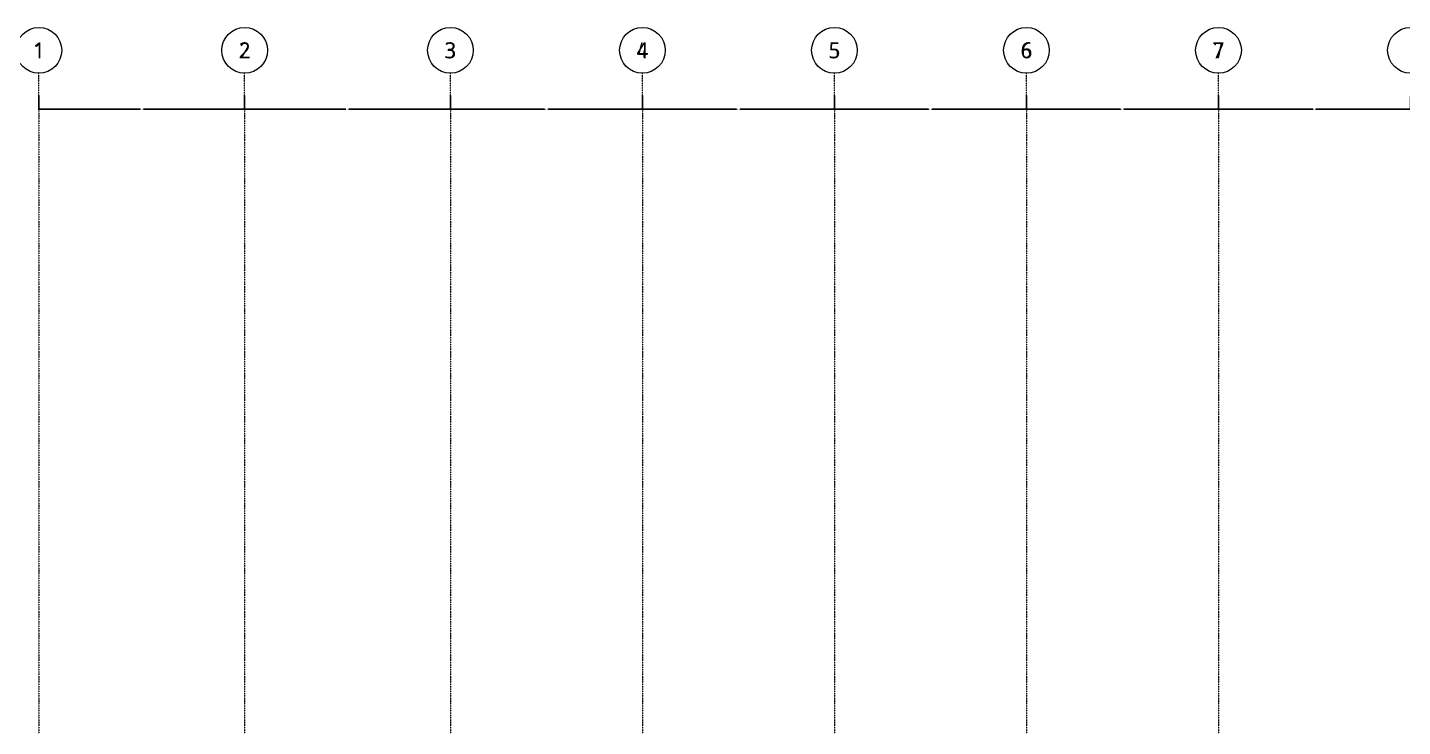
# Model space of a CAD drawing. Extents: x -32000 to 290600, y -29000 to 131250.
# Drawn here: x -500 to 59650, y 100645 to 131250 of the extents above; entities that cross this region are included whole.
import ezdxf
from ezdxf.enums import TextEntityAlignment as Align

# ---------------------------------------------------------------- set-up
doc = ezdxf.new("R2010")
doc.units = 0
doc.header["$LTSCALE"] = 10
doc.linetypes.add('H12PL3$0$JJP_三點線', pattern=[0.9, 0.3, -0.15, 0, -0.15, 0, -0.15, 0, -0.15])
doc.linetypes.add('XFM7P30ICA$0$H12PL3$0$JJP_三點線', pattern=[0.9, 0.3, -0.15, 0, -0.15, 0, -0.15, 0, -0.15])
for name, color, linetype in [('H12PL3$0$A-DIM', 252, 'Continuous'), ('H12PL3$0$S-GRID', 252, 'Continuous'), ('XFM7P30ICA$0$H12PL3$0$A-DIM', 252, 'Continuous'), ('XFM7P30ICA$0$H12PL3$0$S-GRID', 252, 'Continuous')]:
    doc.layers.add(name, color=color, linetype=linetype)
doc.styles.add('H12PL3$0$dim-txt', font='isocp.shx', dxfattribs={"width": 0.7, "bigfont": 'chineset.shx'})
doc.styles.add('H12PL3$0$Standard', font='', dxfattribs={"width": 0.8})
doc.styles.add('XFM7P30ICA$0$H12PL3$0$dim-txt', font='isocp.shx', dxfattribs={"width": 0.7, "bigfont": 'chineset.shx'})
doc.styles.add('XFM7P30ICA$0$H12PL3$0$Standard', font='isocp.shx', dxfattribs={"bigfont": 'chineset.shx'})
doc.styles.get('H12PL3$0$Standard').set_extended_font_data('Microsoft JhengHei')
doc.dimstyles.new('H12PL3$0$ARCH-dim-200MM', dxfattribs={"dimscale": 200, "dimtxt": 0.3, "dimasz": 0.1, "dimexe": 0.1, "dimexo": 0.1, "dimgap": 0.05, "dimtad": 1, "dimdec": 0, "dimlfac": 10, "dimrnd": 0.5, "dimdsep": 46, "dimtxsty": 'H12PL3$0$dim-txt', "dimblk": 'H12PL3$0$_Dot', "dimcen": 2, "dimclrd": 256, "dimclre": 256, "dimclrt": 256, "dimadec": 0, "dimazin": 0, "dimtfac": 1, "dimtix": 1, "dimtmove": 2, "dimatfit": 3, "dimldrblk": 'H12PL3$0$_OBLIQUE', "dimfxl": 1, "dimtvp": 1, "dimtolj": 1, "dimarcsym": 0})
doc.dimstyles.new('XFM7P30ICA$0$H12PL3$0$ARCH-dim-200MM', dxfattribs={"dimscale": 200, "dimtxt": 0.3, "dimasz": 0.1, "dimexe": 0.1, "dimexo": 0.1, "dimgap": 0.05, "dimtad": 1, "dimdec": 0, "dimlfac": 10, "dimrnd": 0.5, "dimdsep": 46, "dimtxsty": 'XFM7P30ICA$0$H12PL3$0$dim-txt', "dimblk": 'XFM7P30ICA$0$H12PL3$0$_Dot', "dimcen": 2, "dimclrd": 256, "dimclre": 256, "dimclrt": 256, "dimadec": 0, "dimazin": 0, "dimtfac": 1, "dimtix": 1, "dimtmove": 2, "dimatfit": 3, "dimldrblk": 'XFM7P30ICA$0$H12PL3$0$_OBLIQUE', "dimfxl": 1, "dimtvp": 1, "dimtolj": 1, "dimarcsym": 0})

# ---------------------------------------------------------------- blocks, each defined once
blk = doc.blocks.new('*D115')
at = {"layer": 'DEFPOINTS', "color": 0, "linetype": 'Continuous', "transparency": 16777216}
for p in [(0, 128250), (9000, 128250), (9000, 127670)]:
    blk.add_point(p, dxfattribs=at)
at = {"layer": 'H12PL3$0$A-DIM', "linetype": 'Continuous', "lineweight": -2, "transparency": 16777216}
for p, q in [((0, 128230), (0, 127650)), ((9000, 128230), (9000, 127650)), ((20, 127670), (4422, 127670)), ((8980, 127670), (4578, 127670))]:
    blk.add_line(p, q, dxfattribs=at)
at = {"layer": 'H12PL3$0$A-DIM', "linetype": 'Continuous', "lineweight": 0, "transparency": 16777216, "insert": (4500, 127670), "char_height": 60, "attachment_point": 5, "style": 'H12PL3$0$dim-txt'}
blk.add_mtext('\\A1;90000', dxfattribs=at)
blk = doc.blocks.new('H12PL3$0$_Dot')
blk = doc.blocks.new('H12PL3$0$_OBLIQUE')
at = {"color": 0, "linetype": 'ByBlock', "lineweight": -2}
blk.add_line((-0.5, -0.5), (0.5, 0.5), dxfattribs=at)
blk = doc.blocks.new('*D116')
at = {"layer": 'DEFPOINTS', "color": 0, "linetype": 'Continuous', "transparency": 16777216}
for p in [(9000, 128250), (18000, 128250), (18000, 127670)]:
    blk.add_point(p, dxfattribs=at)
at = {"layer": 'H12PL3$0$A-DIM', "linetype": 'Continuous', "lineweight": -2, "transparency": 16777216}
for p, q in [((9000, 128230), (9000, 127650)), ((18000, 128230), (18000, 127650)), ((9020, 127670), (13422, 127670)), ((17980, 127670), (13578, 127670))]:
    blk.add_line(p, q, dxfattribs=at)
at = {"layer": 'H12PL3$0$A-DIM', "linetype": 'Continuous', "lineweight": 0, "transparency": 16777216, "insert": (13500, 127670), "char_height": 60, "attachment_point": 5, "style": 'H12PL3$0$dim-txt'}
blk.add_mtext('\\A1;90000', dxfattribs=at)
blk = doc.blocks.new('*D117')
at = {"layer": 'DEFPOINTS', "color": 0, "linetype": 'Continuous', "transparency": 16777216}
for p in [(18000, 128250), (26400, 128250), (26400, 127670)]:
    blk.add_point(p, dxfattribs=at)
at = {"layer": 'H12PL3$0$A-DIM', "linetype": 'Continuous', "lineweight": -2, "transparency": 16777216}
for p, q in [((18000, 128230), (18000, 127650)), ((26400, 128230), (26400, 127650)), ((18020, 127670), (22121, 127670)), ((26380, 127670), (22279, 127670))]:
    blk.add_line(p, q, dxfattribs=at)
at = {"layer": 'H12PL3$0$A-DIM', "linetype": 'Continuous', "lineweight": 0, "transparency": 16777216, "insert": (22200, 127670), "char_height": 60, "attachment_point": 5, "style": 'H12PL3$0$dim-txt'}
blk.add_mtext('\\A1;84000', dxfattribs=at)
blk = doc.blocks.new('*D118')
at = {"layer": 'DEFPOINTS', "color": 0, "linetype": 'Continuous', "transparency": 16777216}
for p in [(26400, 128250), (34800, 128250), (34800, 127670)]:
    blk.add_point(p, dxfattribs=at)
at = {"layer": 'H12PL3$0$A-DIM', "linetype": 'Continuous', "lineweight": -2, "transparency": 16777216}
for p, q in [((26400, 128230), (26400, 127650)), ((34800, 128230), (34800, 127650)), ((26420, 127670), (30521, 127670)), ((34780, 127670), (30679, 127670))]:
    blk.add_line(p, q, dxfattribs=at)
at = {"layer": 'H12PL3$0$A-DIM', "linetype": 'Continuous', "lineweight": 0, "transparency": 16777216, "insert": (30600, 127670), "char_height": 60, "attachment_point": 5, "style": 'H12PL3$0$dim-txt'}
blk.add_mtext('\\A1;84000', dxfattribs=at)
blk = doc.blocks.new('*D119')
at = {"layer": 'DEFPOINTS', "color": 0, "linetype": 'Continuous', "transparency": 16777216}
for p in [(34800, 128250), (43200, 128250), (43200, 127670)]:
    blk.add_point(p, dxfattribs=at)
at = {"layer": 'H12PL3$0$A-DIM', "linetype": 'Continuous', "lineweight": -2, "transparency": 16777216}
for p, q in [((34800, 128230), (34800, 127650)), ((43200, 128230), (43200, 127650)), ((34820, 127670), (38921, 127670)), ((43180, 127670), (39079, 127670))]:
    blk.add_line(p, q, dxfattribs=at)
at = {"layer": 'H12PL3$0$A-DIM', "linetype": 'Continuous', "lineweight": 0, "transparency": 16777216, "insert": (39000, 127670), "char_height": 60, "attachment_point": 5, "style": 'H12PL3$0$dim-txt'}
blk.add_mtext('\\A1;84000', dxfattribs=at)
blk = doc.blocks.new('*D120')
at = {"layer": 'DEFPOINTS', "color": 0, "linetype": 'Continuous', "transparency": 16777216}
for p in [(43200, 128250), (51600, 128250), (51600, 127670)]:
    blk.add_point(p, dxfattribs=at)
at = {"layer": 'H12PL3$0$A-DIM', "linetype": 'Continuous', "lineweight": -2, "transparency": 16777216}
for p, q in [((43200, 128230), (43200, 127650)), ((51600, 128230), (51600, 127650)), ((43220, 127670), (47321, 127670)), ((51580, 127670), (47479, 127670))]:
    blk.add_line(p, q, dxfattribs=at)
at = {"layer": 'H12PL3$0$A-DIM', "linetype": 'Continuous', "lineweight": 0, "transparency": 16777216, "insert": (47400, 127670), "char_height": 60, "attachment_point": 5, "style": 'H12PL3$0$dim-txt'}
blk.add_mtext('\\A1;84000', dxfattribs=at)
blk = doc.blocks.new('*D121')
at = {"layer": 'DEFPOINTS', "color": 0, "linetype": 'Continuous', "transparency": 16777216}
for p in [(51600, 128250), (60000, 128250), (60000, 127670)]:
    blk.add_point(p, dxfattribs=at)
at = {"layer": 'H12PL3$0$A-DIM', "linetype": 'Continuous', "lineweight": -2, "transparency": 16777216}
for p, q in [((51600, 128230), (51600, 127650)), ((60000, 128230), (60000, 127650)), ((51620, 127670), (55721, 127670)), ((59980, 127670), (55879, 127670))]:
    blk.add_line(p, q, dxfattribs=at)
at = {"layer": 'H12PL3$0$A-DIM', "linetype": 'Continuous', "lineweight": 0, "transparency": 16777216, "insert": (55800, 127670), "char_height": 60, "attachment_point": 5, "style": 'H12PL3$0$dim-txt'}
blk.add_mtext('\\A1;84000', dxfattribs=at)
blk = doc.blocks.new('XFM7P30ICA$0$H12PL3$0$_Dot')
at = {"color": 0, "linetype": 'ByBlock', "lineweight": -2}
blk.add_line((-0.5, 0), (-1, 0), dxfattribs=at)
at = {"color": 0, "linetype": 'ByBlock', "const_width": 0.5}
blk.add_lwpolyline([(-0.25, 0, 1), (0.25, 0, 1)], format="xyb", close=True, dxfattribs=at)
blk = doc.blocks.new('*D634')
at = {"layer": 'DEFPOINTS', "color": 0, "linetype": 'Continuous', "transparency": 16777216}
for p in [(0, 128250), (9000, 128250), (9000, 127670)]:
    blk.add_point(p, dxfattribs=at)
at = {"layer": 'XFM7P30ICA$0$H12PL3$0$A-DIM', "linetype": 'Continuous', "lineweight": -2, "transparency": 16777216}
for p, q in [((0, 128230), (0, 127650)), ((9000, 128230), (9000, 127650)), ((20, 127670), (4422, 127670)), ((8980, 127670), (4578, 127670))]:
    blk.add_line(p, q, dxfattribs=at)
at = {"layer": 'XFM7P30ICA$0$H12PL3$0$A-DIM', "linetype": 'Continuous', "lineweight": -2, "transparency": 16777216, "xscale": 20, "yscale": 20, "zscale": 20, "rotation": 180}
blk.add_blockref('XFM7P30ICA$0$H12PL3$0$_Dot', (0, 127670), dxfattribs=at)
at = {"layer": 'XFM7P30ICA$0$H12PL3$0$A-DIM', "linetype": 'Continuous', "lineweight": -2, "transparency": 16777216, "xscale": 20, "yscale": 20, "zscale": 20}
blk.add_blockref('XFM7P30ICA$0$H12PL3$0$_Dot', (9000, 127670), dxfattribs=at)
at = {"layer": 'XFM7P30ICA$0$H12PL3$0$A-DIM', "linetype": 'Continuous', "lineweight": 0, "transparency": 16777216, "insert": (4500, 127670), "char_height": 60, "attachment_point": 5, "style": 'XFM7P30ICA$0$H12PL3$0$dim-txt'}
blk.add_mtext('\\A1;90000', dxfattribs=at)
blk = doc.blocks.new('XFM7P30ICA$0$H12PL3$0$_OBLIQUE')
at = {"color": 0, "linetype": 'ByBlock', "lineweight": -2}
blk.add_line((-0.5, -0.5), (0.5, 0.5), dxfattribs=at)
blk = doc.blocks.new('*D635')
at = {"layer": 'DEFPOINTS', "color": 0, "linetype": 'Continuous', "transparency": 16777216}
for p in [(9000, 128250), (18000, 128250), (18000, 127670)]:
    blk.add_point(p, dxfattribs=at)
at = {"layer": 'XFM7P30ICA$0$H12PL3$0$A-DIM', "linetype": 'Continuous', "lineweight": -2, "transparency": 16777216}
for p, q in [((9000, 128230), (9000, 127650)), ((18000, 128230), (18000, 127650)), ((9020, 127670), (13422, 127670)), ((17980, 127670), (13578, 127670))]:
    blk.add_line(p, q, dxfattribs=at)
at = {"layer": 'XFM7P30ICA$0$H12PL3$0$A-DIM', "linetype": 'Continuous', "lineweight": -2, "transparency": 16777216, "xscale": 20, "yscale": 20, "zscale": 20, "rotation": 180}
blk.add_blockref('XFM7P30ICA$0$H12PL3$0$_Dot', (9000, 127670), dxfattribs=at)
at = {"layer": 'XFM7P30ICA$0$H12PL3$0$A-DIM', "linetype": 'Continuous', "lineweight": -2, "transparency": 16777216, "xscale": 20, "yscale": 20, "zscale": 20}
blk.add_blockref('XFM7P30ICA$0$H12PL3$0$_Dot', (18000, 127670), dxfattribs=at)
at = {"layer": 'XFM7P30ICA$0$H12PL3$0$A-DIM', "linetype": 'Continuous', "lineweight": 0, "transparency": 16777216, "insert": (13500, 127670), "char_height": 60, "attachment_point": 5, "style": 'XFM7P30ICA$0$H12PL3$0$dim-txt'}
blk.add_mtext('\\A1;90000', dxfattribs=at)
blk = doc.blocks.new('*D636')
at = {"layer": 'DEFPOINTS', "color": 0, "linetype": 'Continuous', "transparency": 16777216}
for p in [(18000, 128250), (26400, 128250), (26400, 127670)]:
    blk.add_point(p, dxfattribs=at)
at = {"layer": 'XFM7P30ICA$0$H12PL3$0$A-DIM', "linetype": 'Continuous', "lineweight": -2, "transparency": 16777216}
for p, q in [((18000, 128230), (18000, 127650)), ((26400, 128230), (26400, 127650)), ((18020, 127670), (22121, 127670)), ((26380, 127670), (22279, 127670))]:
    blk.add_line(p, q, dxfattribs=at)
at = {"layer": 'XFM7P30ICA$0$H12PL3$0$A-DIM', "linetype": 'Continuous', "lineweight": -2, "transparency": 16777216, "xscale": 20, "yscale": 20, "zscale": 20, "rotation": 180}
blk.add_blockref('XFM7P30ICA$0$H12PL3$0$_Dot', (18000, 127670), dxfattribs=at)
at = {"layer": 'XFM7P30ICA$0$H12PL3$0$A-DIM', "linetype": 'Continuous', "lineweight": -2, "transparency": 16777216, "xscale": 20, "yscale": 20, "zscale": 20}
blk.add_blockref('XFM7P30ICA$0$H12PL3$0$_Dot', (26400, 127670), dxfattribs=at)
at = {"layer": 'XFM7P30ICA$0$H12PL3$0$A-DIM', "linetype": 'Continuous', "lineweight": 0, "transparency": 16777216, "insert": (22200, 127670), "char_height": 60, "attachment_point": 5, "style": 'XFM7P30ICA$0$H12PL3$0$dim-txt'}
blk.add_mtext('\\A1;84000', dxfattribs=at)
blk = doc.blocks.new('*D637')
at = {"layer": 'DEFPOINTS', "color": 0, "linetype": 'Continuous', "transparency": 16777216}
for p in [(26400, 128250), (34800, 128250), (34800, 127670)]:
    blk.add_point(p, dxfattribs=at)
at = {"layer": 'XFM7P30ICA$0$H12PL3$0$A-DIM', "linetype": 'Continuous', "lineweight": -2, "transparency": 16777216}
for p, q in [((26400, 128230), (26400, 127650)), ((34800, 128230), (34800, 127650)), ((26420, 127670), (30521, 127670)), ((34780, 127670), (30679, 127670))]:
    blk.add_line(p, q, dxfattribs=at)
at = {"layer": 'XFM7P30ICA$0$H12PL3$0$A-DIM', "linetype": 'Continuous', "lineweight": -2, "transparency": 16777216, "xscale": 20, "yscale": 20, "zscale": 20, "rotation": 180}
blk.add_blockref('XFM7P30ICA$0$H12PL3$0$_Dot', (26400, 127670), dxfattribs=at)
at = {"layer": 'XFM7P30ICA$0$H12PL3$0$A-DIM', "linetype": 'Continuous', "lineweight": -2, "transparency": 16777216, "xscale": 20, "yscale": 20, "zscale": 20}
blk.add_blockref('XFM7P30ICA$0$H12PL3$0$_Dot', (34800, 127670), dxfattribs=at)
at = {"layer": 'XFM7P30ICA$0$H12PL3$0$A-DIM', "linetype": 'Continuous', "lineweight": 0, "transparency": 16777216, "insert": (30600, 127670), "char_height": 60, "attachment_point": 5, "style": 'XFM7P30ICA$0$H12PL3$0$dim-txt'}
blk.add_mtext('\\A1;84000', dxfattribs=at)
blk = doc.blocks.new('*D638')
at = {"layer": 'DEFPOINTS', "color": 0, "linetype": 'Continuous', "transparency": 16777216}
for p in [(34800, 128250), (43200, 128250), (43200, 127670)]:
    blk.add_point(p, dxfattribs=at)
at = {"layer": 'XFM7P30ICA$0$H12PL3$0$A-DIM', "linetype": 'Continuous', "lineweight": -2, "transparency": 16777216}
for p, q in [((34800, 128230), (34800, 127650)), ((43200, 128230), (43200, 127650)), ((34820, 127670), (38921, 127670)), ((43180, 127670), (39079, 127670))]:
    blk.add_line(p, q, dxfattribs=at)
at = {"layer": 'XFM7P30ICA$0$H12PL3$0$A-DIM', "linetype": 'Continuous', "lineweight": -2, "transparency": 16777216, "xscale": 20, "yscale": 20, "zscale": 20, "rotation": 180}
blk.add_blockref('XFM7P30ICA$0$H12PL3$0$_Dot', (34800, 127670), dxfattribs=at)
at = {"layer": 'XFM7P30ICA$0$H12PL3$0$A-DIM', "linetype": 'Continuous', "lineweight": -2, "transparency": 16777216, "xscale": 20, "yscale": 20, "zscale": 20}
blk.add_blockref('XFM7P30ICA$0$H12PL3$0$_Dot', (43200, 127670), dxfattribs=at)
at = {"layer": 'XFM7P30ICA$0$H12PL3$0$A-DIM', "linetype": 'Continuous', "lineweight": 0, "transparency": 16777216, "insert": (39000, 127670), "char_height": 60, "attachment_point": 5, "style": 'XFM7P30ICA$0$H12PL3$0$dim-txt'}
blk.add_mtext('\\A1;84000', dxfattribs=at)
blk = doc.blocks.new('*D639')
at = {"layer": 'DEFPOINTS', "color": 0, "linetype": 'Continuous', "transparency": 16777216}
for p in [(43200, 128250), (51600, 128250), (51600, 127670)]:
    blk.add_point(p, dxfattribs=at)
at = {"layer": 'XFM7P30ICA$0$H12PL3$0$A-DIM', "linetype": 'Continuous', "lineweight": -2, "transparency": 16777216}
for p, q in [((43200, 128230), (43200, 127650)), ((51600, 128230), (51600, 127650)), ((43220, 127670), (47321, 127670)), ((51580, 127670), (47479, 127670))]:
    blk.add_line(p, q, dxfattribs=at)
at = {"layer": 'XFM7P30ICA$0$H12PL3$0$A-DIM', "linetype": 'Continuous', "lineweight": -2, "transparency": 16777216, "xscale": 20, "yscale": 20, "zscale": 20, "rotation": 180}
blk.add_blockref('XFM7P30ICA$0$H12PL3$0$_Dot', (43200, 127670), dxfattribs=at)
at = {"layer": 'XFM7P30ICA$0$H12PL3$0$A-DIM', "linetype": 'Continuous', "lineweight": -2, "transparency": 16777216, "xscale": 20, "yscale": 20, "zscale": 20}
blk.add_blockref('XFM7P30ICA$0$H12PL3$0$_Dot', (51600, 127670), dxfattribs=at)
at = {"layer": 'XFM7P30ICA$0$H12PL3$0$A-DIM', "linetype": 'Continuous', "lineweight": 0, "transparency": 16777216, "insert": (47400, 127670), "char_height": 60, "attachment_point": 5, "style": 'XFM7P30ICA$0$H12PL3$0$dim-txt'}
blk.add_mtext('\\A1;84000', dxfattribs=at)
blk = doc.blocks.new('*D640')
at = {"layer": 'DEFPOINTS', "color": 0, "linetype": 'Continuous', "transparency": 16777216}
for p in [(51600, 128250), (60000, 128250), (60000, 127670)]:
    blk.add_point(p, dxfattribs=at)
at = {"layer": 'XFM7P30ICA$0$H12PL3$0$A-DIM', "linetype": 'Continuous', "lineweight": -2, "transparency": 16777216}
for p, q in [((51600, 128230), (51600, 127650)), ((60000, 128230), (60000, 127650)), ((51620, 127670), (55721, 127670)), ((59980, 127670), (55879, 127670))]:
    blk.add_line(p, q, dxfattribs=at)
at = {"layer": 'XFM7P30ICA$0$H12PL3$0$A-DIM', "linetype": 'Continuous', "lineweight": -2, "transparency": 16777216, "xscale": 20, "yscale": 20, "zscale": 20, "rotation": 180}
blk.add_blockref('XFM7P30ICA$0$H12PL3$0$_Dot', (51600, 127670), dxfattribs=at)
at = {"layer": 'XFM7P30ICA$0$H12PL3$0$A-DIM', "linetype": 'Continuous', "lineweight": -2, "transparency": 16777216, "xscale": 20, "yscale": 20, "zscale": 20}
blk.add_blockref('XFM7P30ICA$0$H12PL3$0$_Dot', (60000, 127670), dxfattribs=at)
at = {"layer": 'XFM7P30ICA$0$H12PL3$0$A-DIM', "linetype": 'Continuous', "lineweight": 0, "transparency": 16777216, "insert": (55800, 127670), "char_height": 60, "attachment_point": 5, "style": 'XFM7P30ICA$0$H12PL3$0$dim-txt'}
blk.add_mtext('\\A1;84000', dxfattribs=at)
blk = doc.blocks.new('H12PL3')
at = {"layer": 'H12PL3$0$S-GRID', "linetype": 'H12PL3$0$JJP_三點線', "lineweight": 0}
for p, q in [((0, 128250), (0, 129250)), ((9000, 128250), (9000, 129250)), ((18000, 128250), (18000, 129250)), ((26400, 128250), (26400, 129250)), ((34800, 128250), (34800, 129250)), ((43200, 128250), (43200, 129250)), ((51600, 128250), (51600, 129250)), ((0, 128250), (0, -28000)), ((9000, 128250), (9000, -28000)), ((18000, 128250), (18000, -28000)), ((26400, 128250), (26400, -28000)), ((34800, 128250), (34800, -28000)), ((43200, 128250), (43200, -28000)), ((51600, 128250), (51600, -28000))]:
    blk.add_line(p, q, dxfattribs=at)
at = {"layer": 'H12PL3$0$S-GRID', "lineweight": 0}
for centre in [(0, 130250), (9000, 130250), (18000, 130250), (26400, 130250), (34800, 130250), (43200, 130250), (51600, 130250), (60000, 130250)]:
    blk.add_circle(centre, 1000, dxfattribs=at)
at = {"layer": 'H12PL3$0$S-GRID', "linetype": 'H12PL3$0$JJP_三點線', "lineweight": 0}
for p in [(0, 128250), (0, 128250), (9000, 128250), (9000, 128250), (18000, 128250), (18000, 128250), (26400, 128250), (26400, 128250), (34800, 128250), (34800, 128250), (43200, 128250), (43200, 128250), (51600, 128250), (51600, 128250)]:
    blk.add_point(p, dxfattribs=at)
at = {"layer": 'H12PL3$0$S-GRID', "style": 'H12PL3$0$Standard'}
for s, p in [('1', (0, 130602.36)), ('2', (9000, 130600)), ('3', (18000, 130600)), ('4', (26400, 130600)), ('5', (34800, 130600)), ('6', (43200, 130600)), ('7', (51600, 130600))]:
    blk.add_text(s, height=700, dxfattribs=at).set_placement(p, align=Align.TOP_CENTER)
at = {"layer": 'H12PL3$0$A-DIM', "linetype": 'Continuous', "lineweight": 0}
for base, p1, p2, picture, middle in [((9000, 127670), (0, 128250), (9000, 128250), '*D115', (4500, 127670)), ((18000, 127670), (9000, 128250), (18000, 128250), '*D116', (13500, 127670)), ((26400, 127670), (18000, 128250), (26400, 128250), '*D117', (22200, 127670)), ((34800, 127670), (26400, 128250), (34800, 128250), '*D118', (30600, 127670)), ((43200, 127670), (34800, 128250), (43200, 128250), '*D119', (39000, 127670)), ((51600, 127670), (43200, 128250), (51600, 128250), '*D120', (47400, 127670)), ((60000, 127670), (51600, 128250), (60000, 128250), '*D121', (55800, 127670))]:
    dim = blk.add_linear_dim(base=base, p1=p1, p2=p2, dimstyle='H12PL3$0$ARCH-dim-200MM', dxfattribs=at)
    dim.commit()
    dim.dimension.update_dxf_attribs({"geometry": picture, "text_midpoint": middle, "dimtype": 128})
blk = doc.blocks.new('XFM7P30ICA$0$H12PL3')
at = {"layer": 'XFM7P30ICA$0$H12PL3$0$S-GRID', "linetype": 'XFM7P30ICA$0$H12PL3$0$JJP_三點線', "lineweight": 0}
for p, q in [((0, 128250), (0, 129250)), ((9000, 128250), (9000, 129250)), ((18000, 128250), (18000, 129250)), ((26400, 128250), (26400, 129250)), ((34800, 128250), (34800, 129250)), ((43200, 128250), (43200, 129250)), ((51600, 128250), (51600, 129250)), ((0, 128250), (0, -28000)), ((9000, 128250), (9000, -28000)), ((18000, 128250), (18000, -28000)), ((26400, 128250), (26400, -28000)), ((34800, 128250), (34800, -28000)), ((43200, 128250), (43200, -28000)), ((51600, 128250), (51600, -28000))]:
    blk.add_line(p, q, dxfattribs=at)
at = {"layer": 'XFM7P30ICA$0$H12PL3$0$S-GRID', "lineweight": 0}
for centre in [(0, 130250), (9000, 130250), (18000, 130250), (26400, 130250), (34800, 130250), (43200, 130250), (51600, 130250), (60000, 130250)]:
    blk.add_circle(centre, 1000, dxfattribs=at)
at = {"layer": 'XFM7P30ICA$0$H12PL3$0$S-GRID', "linetype": 'XFM7P30ICA$0$H12PL3$0$JJP_三點線', "lineweight": 0}
for p in [(0, 128250), (0, 128250), (9000, 128250), (9000, 128250), (18000, 128250), (18000, 128250), (26400, 128250), (26400, 128250), (34800, 128250), (34800, 128250), (43200, 128250), (43200, 128250), (51600, 128250), (51600, 128250)]:
    blk.add_point(p, dxfattribs=at)
at = {"layer": 'XFM7P30ICA$0$H12PL3$0$S-GRID', "style": 'XFM7P30ICA$0$H12PL3$0$Standard'}
for s, p in [('1', (0, 130602.36)), ('2', (9000, 130600)), ('3', (18000, 130600)), ('4', (26400, 130600)), ('5', (34800, 130600)), ('6', (43200, 130600)), ('7', (51600, 130600))]:
    blk.add_text(s, height=700, dxfattribs=at).set_placement(p, align=Align.TOP_CENTER)
at = {"layer": 'XFM7P30ICA$0$H12PL3$0$A-DIM', "linetype": 'Continuous', "lineweight": 0}
for base, p1, p2, picture, middle in [((9000, 127670), (0, 128250), (9000, 128250), '*D634', (4500, 127670)), ((18000, 127670), (9000, 128250), (18000, 128250), '*D635', (13500, 127670)), ((26400, 127670), (18000, 128250), (26400, 128250), '*D636', (22200, 127670)), ((34800, 127670), (26400, 128250), (34800, 128250), '*D637', (30600, 127670)), ((43200, 127670), (34800, 128250), (43200, 128250), '*D638', (39000, 127670)), ((51600, 127670), (43200, 128250), (51600, 128250), '*D639', (47400, 127670)), ((60000, 127670), (51600, 128250), (60000, 128250), '*D640', (55800, 127670))]:
    dim = blk.add_linear_dim(base=base, p1=p1, p2=p2, dimstyle='XFM7P30ICA$0$H12PL3$0$ARCH-dim-200MM', dxfattribs=at)
    dim.commit()
    dim.dimension.update_dxf_attribs({"geometry": picture, "text_midpoint": middle, "dimtype": 128})
blk = doc.blocks.new('XFM7P30ICA')
blk.add_blockref('XFM7P30ICA$0$H12PL3', (0, 0))

msp = doc.modelspace()

# ---------------------------------------------------------------- block references
for name in ['H12PL3', 'XFM7P30ICA']:
    msp.add_blockref(name, (0, 0))

doc.saveas('drawing.dxf')
